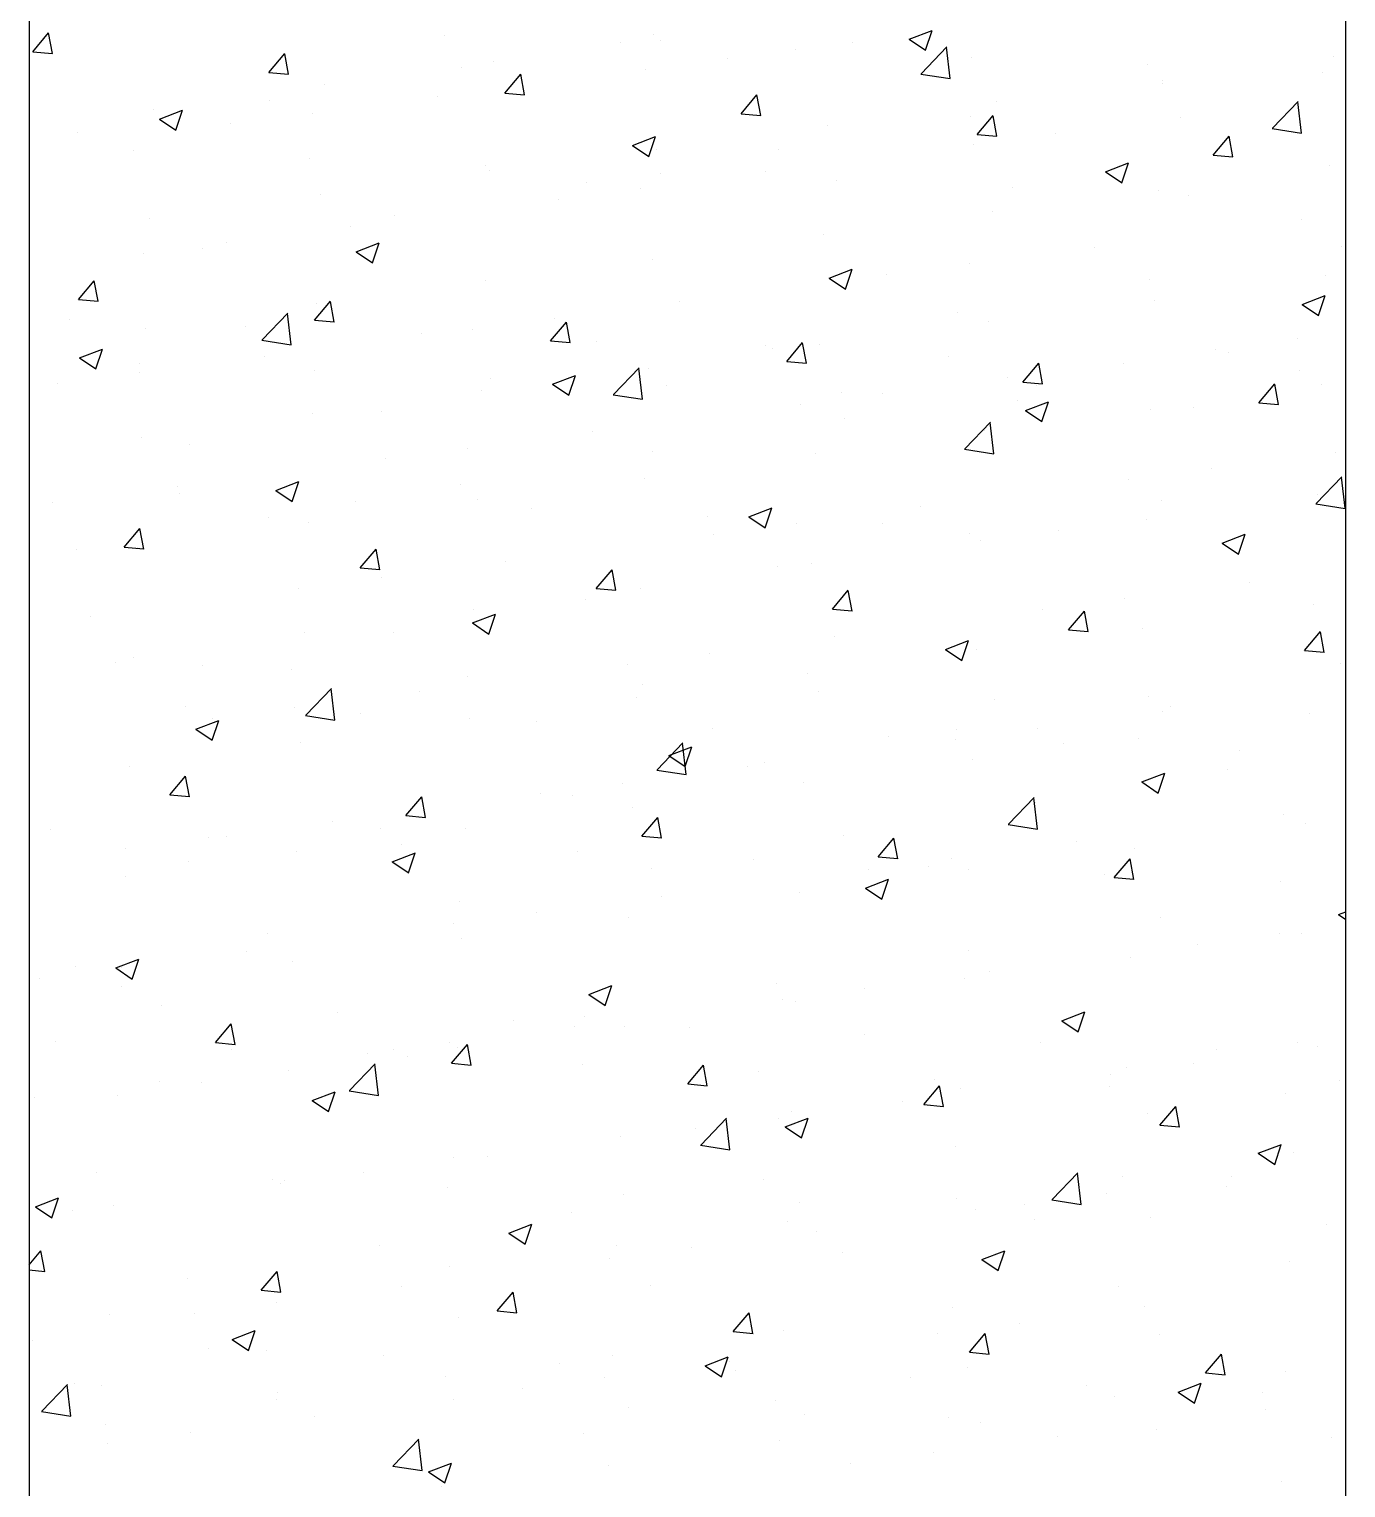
# Model space of a CAD drawing. Header units: millimetres. Extents: x 331487 to 517269, y 198509 to 399936.
# Drawn here: x 419945.7 to 420345.7, y 388501.7 to 388944.7 of the extents above; entities that cross this region are included whole.
import ezdxf

# ---------------------------------------------------------------- set-up
doc = ezdxf.new("R2010")
doc.units = ezdxf.units.MM
doc.header["$MEASUREMENT"] = 0
doc.layers.add('COLUMN', color=6, linetype='Continuous')

msp = doc.modelspace()

# ---------------------------------------------------------------- linework, layer by layer
at = {"layer": 'COLUMN'}
for p, q in [((419945.71, 399936.48), (419945.71, 381283.05)), ((420345.71, 381283.05), (420345.71, 399936.48))]:
    msp.add_line(p, q, dxfattribs=at)
at = {"layer": 'COLUMN', "color": 2, "linetype": 'Continuous'}
for p, q in [((420213.04, 388941.61), (420220.04, 388944.3)), ((420218.01, 388938.25), (420220.04, 388944.3)), ((419946.8, 388937.77), (419951.62, 388943.51)), ((419952.78, 388937.24), (419951.62, 388943.51)), ((420071.84, 388942.89), (420071.84, 388942.89)), ((420125.22, 388940.63), (420125.22, 388940.63)), ((420135.28, 388943.17), (420135.28, 388943.17)), ((420137.42, 388941.34), (420137.42, 388941.34)), ((420195.76, 388940.76), (420195.76, 388940.76)), ((420213.04, 388941.61), (420218.01, 388938.25)), ((420216.71, 388931.14), (420224.49, 388939.26)), ((419946.8, 388937.77), (419952.78, 388937.25)), ((420018.53, 388931.49), (420023.35, 388937.24)), ((420024.5, 388930.96), (420023.35, 388937.23)), ((420086.91, 388934.94), (420086.91, 388934.94)), ((420157.89, 388935.77), (420157.89, 388935.77)), ((420178.61, 388938.38), (420178.61, 388938.38)), ((420225.51, 388929.67), (420224.4, 388939.17)), ((420231.99, 388936.12), (420231.99, 388936.12)), ((420341.94, 388936.49), (420341.94, 388936.49)), ((420018.53, 388931.49), (420024.51, 388930.97)), ((420076.96, 388933.16), (420076.96, 388933.16)), ((420090.25, 388925.22), (420095.08, 388930.96)), ((420096.23, 388924.69), (420095.07, 388930.96)), ((420132.85, 388932.48), (420132.85, 388932.48)), ((420216.61, 388931.05), (420225.51, 388929.67)), ((420285.37, 388933.87), (420285.37, 388933.87)), ((420338.75, 388931.61), (420338.75, 388931.61)), ((420035.57, 388927.9), (420035.57, 388927.9)), ((420290, 388928.99), (420290, 388928.99)), ((420290.1, 388928.2), (420290.1, 388928.2)), ((420018.64, 388923.15), (420018.64, 388923.15)), ((420069.7, 388924.16), (420069.7, 388924.16)), ((420090.25, 388925.22), (420096.23, 388924.69)), ((420161.98, 388918.94), (420166.8, 388924.69)), ((420167.95, 388918.41), (420166.8, 388924.68)), ((420239.49, 388922.59), (420239.49, 388922.59)), ((420323.43, 388914.59), (420331.22, 388922.71)), ((420332.23, 388913.12), (420331.13, 388922.62)), ((419983.63, 388920.4), (419983.63, 388920.4)), ((419985.3, 388917.36), (419992.31, 388920.05)), ((419985.31, 388917.36), (419990.28, 388914.01)), ((419990.27, 388914.01), (419992.3, 388920.05)), ((420031.83, 388919.18), (420031.83, 388919.18)), ((420161.98, 388918.94), (420167.96, 388918.42)), ((420231.79, 388918.19), (420231.79, 388918.19)), ((420233.71, 388912.67), (420238.53, 388918.41)), ((420239.68, 388912.14), (420238.52, 388918.4)), ((420295.52, 388917.92), (420295.52, 388917.92)), ((419960.32, 388913.14), (419960.32, 388913.14)), ((420006.79, 388915.88), (420006.79, 388915.88)), ((420188.15, 388915.55), (420188.15, 388915.55)), ((420233.71, 388912.67), (420239.68, 388912.14)), ((420257.64, 388912.93), (420257.64, 388912.93)), ((420323.34, 388914.5), (420332.23, 388913.12)), ((420129.02, 388909.36), (420136.02, 388912.04)), ((420129.02, 388909.36), (420133.99, 388906)), ((420133.99, 388906), (420136.01, 388912.04)), ((420232.61, 388909.63), (420232.61, 388909.63)), ((420305.43, 388906.39), (420310.25, 388912.14)), ((420311.41, 388905.86), (420310.25, 388912.13)), ((419977.48, 388907.75), (419977.48, 388907.75)), ((420030.86, 388905.49), (420030.86, 388905.49)), ((420136.21, 388908.05), (420136.21, 388908.05)), ((420173.47, 388908.18), (420173.47, 388908.18)), ((420272.73, 388901.35), (420279.73, 388904.04)), ((420277.7, 388897.99), (420279.73, 388904.03)), ((420305.43, 388906.39), (420311.41, 388905.87)), ((420084.24, 388903.23), (420084.24, 388903.23)), ((420085.7, 388901.65), (420085.7, 388901.65)), ((420137.63, 388900.98), (420137.63, 388900.98)), ((420169.45, 388901.32), (420169.45, 388901.32)), ((420272.73, 388901.35), (420277.71, 388897.99)), ((420340.72, 388903.2), (420340.72, 388903.2)), ((420115.15, 388898.16), (420115.15, 388898.16)), ((420131.58, 388896.33), (420131.58, 388896.33)), ((420191.01, 388898.72), (420191.01, 388898.72)), ((420244.39, 388896.47), (420244.39, 388896.47)), ((420288.78, 388895.7), (420288.78, 388895.7)), ((420034.35, 388894.61), (420034.35, 388894.61)), ((420106.55, 388893.04), (420106.55, 388893.04)), ((420297.77, 388894.21), (420297.77, 388894.21)), ((419982.41, 388887.11), (419982.41, 388887.11)), ((420056.83, 388888.15), (420056.83, 388888.15)), ((420238.27, 388889.3), (420238.27, 388889.3)), ((420332.36, 388886.79), (420332.36, 388886.79)), ((420043.39, 388884.72), (420043.39, 388884.72)), ((420186.93, 388882.26), (420186.93, 388882.26)), ((419998.51, 388878.14), (419998.51, 388878.14)), ((420005.52, 388879.74), (420005.52, 388879.74)), ((420045, 388877.1), (420052, 388879.79)), ((420049.97, 388873.75), (420051.99, 388879.79)), ((420269.21, 388878.47), (420269.21, 388878.47)), ((420344.29, 388878.54), (420344.29, 388878.54)), ((419980.48, 388876.44), (419980.48, 388876.44)), ((420045, 388877.1), (420049.97, 388873.75)), ((420134.99, 388874.76), (420134.99, 388874.76)), ((420231.34, 388873.49), (420231.34, 388873.49)), ((420188.71, 388869.09), (420195.71, 388871.78)), ((420188.71, 388869.09), (420193.68, 388865.74)), ((420193.68, 388865.74), (420195.71, 388871.78)), ((420206.3, 388870.19), (420206.3, 388870.19)), ((420285.98, 388868.53), (420285.98, 388868.53)), ((420339.51, 388869.91), (420339.51, 388869.91)), ((419960.68, 388862.55), (419965.5, 388868.29)), ((419966.65, 388862.02), (419965.5, 388868.29)), ((420084.48, 388868.36), (420084.48, 388868.36)), ((419960.68, 388862.55), (419966.66, 388862.03)), ((420032.4, 388856.27), (420037.22, 388862.02)), ((420033.14, 388861.32), (420033.14, 388861.32)), ((420038.38, 388855.74), (420037.22, 388862.01)), ((420143.15, 388861.88), (420143.15, 388861.88)), ((420287.57, 388862.41), (420287.57, 388862.41)), ((420332.42, 388861.09), (420339.42, 388863.77)), ((420332.42, 388861.09), (420337.4, 388857.73)), ((420337.39, 388857.73), (420339.42, 388863.77)), ((419958.01, 388856.65), (419958.01, 388856.65)), ((420016.52, 388850.28), (420024.3, 388858.4)), ((420025.32, 388848.81), (420024.21, 388858.31)), ((420032.4, 388856.27), (420038.38, 388855.75)), ((420104.13, 388850), (420108.95, 388855.74)), ((420105.27, 388856.89), (420105.27, 388856.89)), ((420110.1, 388849.47), (420108.95, 388855.74)), ((420227.66, 388858.52), (420227.66, 388858.52)), ((420237.06, 388856.01), (420237.06, 388856.01)), ((419981.2, 388853.82), (419981.2, 388853.82)), ((420011.39, 388854.39), (420011.39, 388854.39)), ((420064.77, 388852.14), (420064.77, 388852.14)), ((420080.24, 388853.6), (420080.24, 388853.6)), ((419960.97, 388844.85), (419967.98, 388847.54)), ((419965.94, 388841.49), (419967.97, 388847.54)), ((420016.42, 388850.19), (420025.32, 388848.81)), ((420104.13, 388850), (420110.11, 388849.48)), ((420118.15, 388849.88), (420118.15, 388849.88)), ((420169.34, 388848.51), (420169.34, 388848.51)), ((420171.53, 388847.62), (420171.53, 388847.62)), ((420175.86, 388843.72), (420180.68, 388849.47)), ((420181.83, 388843.19), (420180.67, 388849.46)), ((420185.71, 388848.97), (420185.71, 388848.97)), ((420306.06, 388847.35), (420306.06, 388847.35)), ((420309.94, 388846.57), (420309.94, 388846.57)), ((420331.09, 388850.64), (420331.09, 388850.64)), ((419960.97, 388844.85), (419965.95, 388841.49)), ((419979.09, 388843.21), (419979.09, 388843.21)), ((420017.08, 388845.28), (420017.08, 388845.28)), ((420123.24, 388833.73), (420131.03, 388841.85)), ((420175.86, 388843.72), (420181.83, 388843.2)), ((420224.92, 388845.37), (420224.92, 388845.37)), ((420247.58, 388837.45), (420252.4, 388843.19)), ((420253.56, 388836.92), (420252.4, 388843.19)), ((420278.3, 388843.11), (420278.3, 388843.11)), ((419979.21, 388840.3), (419979.21, 388840.3)), ((420032.47, 388840.96), (420032.47, 388840.96)), ((420085.85, 388838.7), (420085.85, 388838.7)), ((420104.69, 388836.84), (420111.69, 388839.53)), ((420109.66, 388833.48), (420111.68, 388839.53)), ((420111.02, 388838.5), (420111.02, 388838.5)), ((420132.04, 388832.26), (420130.94, 388841.76)), ((420133.78, 388841.47), (420133.78, 388841.47)), ((420242.9, 388839.03), (420242.9, 388839.03)), ((420247.58, 388837.45), (420253.56, 388836.92)), ((420331.68, 388840.86), (420331.68, 388840.86)), ((419954.18, 388837), (419954.18, 388837)), ((420083.26, 388835.07), (420083.26, 388835.07)), ((420104.69, 388836.84), (420109.66, 388833.49)), ((420123.15, 388833.64), (420132.04, 388832.26)), ((420139.24, 388836.45), (420139.24, 388836.45)), ((420192.62, 388834.19), (420192.62, 388834.19)), ((420205.03, 388834.05), (420205.03, 388834.05)), ((420251.62, 388836.56), (420251.62, 388836.56)), ((420319.31, 388831.17), (420324.13, 388836.92)), ((420325.28, 388830.64), (420324.13, 388836.91)), ((420338.29, 388836.62), (420338.29, 388836.62)), ((420179.99, 388830.75), (420179.99, 388830.75)), ((420246, 388831.94), (420246, 388831.94)), ((420248.4, 388828.83), (420255.4, 388831.52)), ((420248.4, 388828.83), (420253.37, 388825.48)), ((420253.37, 388825.48), (420255.4, 388831.52)), ((420286.35, 388829.12), (420286.35, 388829.12)), ((420299.38, 388829.68), (420299.38, 388829.68)), ((420319.31, 388831.17), (420325.29, 388830.65)), ((420031.92, 388828.03), (420031.92, 388828.03)), ((420052.7, 388828.49), (420052.7, 388828.49)), ((420193.3, 388826.55), (420193.3, 388826.55)), ((420229.96, 388817.18), (420237.75, 388825.3)), ((420238.77, 388815.71), (420237.66, 388825.2)), ((419979.98, 388820.53), (419979.98, 388820.53)), ((420116.84, 388822.44), (420116.84, 388822.44)), ((420235.84, 388822.72), (420235.84, 388822.72)), ((419994.38, 388818.48), (419994.38, 388818.48)), ((420078.97, 388817.45), (420078.97, 388817.45)), ((420134.98, 388816.54), (420134.98, 388816.54)), ((420184.5, 388815.68), (420184.5, 388815.68)), ((420229.87, 388817.08), (420238.77, 388815.71)), ((420342.66, 388816.19), (420342.66, 388816.19)), ((420053.93, 388814.15), (420053.93, 388814.15)), ((420304.78, 388811.2), (420304.78, 388811.2)), ((420020.66, 388804.59), (420027.67, 388807.28)), ((420025.63, 388801.23), (420027.66, 388807.27)), ((420076.66, 388806.53), (420076.66, 388806.53)), ((420132.56, 388808.18), (420132.56, 388808.18)), ((420279.75, 388807.91), (420279.75, 388807.91)), ((420336.69, 388800.63), (420344.48, 388808.75)), ((420345.49, 388799.16), (420344.38, 388808.65)), ((419990.78, 388805.84), (419990.78, 388805.84)), ((419991.49, 388803.56), (419991.49, 388803.56)), ((420020.66, 388804.59), (420025.64, 388801.23)), ((420337.08, 388803.33), (420337.08, 388803.33)), ((419952.9, 388800.85), (419952.9, 388800.85)), ((420044.87, 388801.3), (420044.87, 388801.3)), ((420082.05, 388801.78), (420082.05, 388801.78)), ((420098.26, 388799.05), (420098.26, 388799.05)), ((420164.38, 388796.58), (420171.38, 388799.27)), ((420169.35, 388793.22), (420171.37, 388799.27)), ((420216.59, 388799.59), (420216.59, 388799.59)), ((420289.81, 388801.57), (420289.81, 388801.57)), ((420336.6, 388800.53), (420345.49, 388799.15)), ((419974.55, 388787.33), (419979.37, 388793.07)), ((419980.53, 388786.8), (419979.37, 388793.07)), ((420018.34, 388796.52), (420018.34, 388796.52)), ((420030.71, 388794.74), (420030.71, 388794.74)), ((420151.64, 388796.79), (420151.64, 388796.79)), ((420164.38, 388796.58), (420169.35, 388793.22)), ((420178.72, 388794.61), (420178.72, 388794.61)), ((420205.02, 388794.54), (420205.02, 388794.54)), ((420285.14, 388795.83), (420285.14, 388795.83)), ((420153.69, 388791.31), (420153.69, 388791.31)), ((420231.49, 388791.56), (420231.49, 388791.56)), ((420234.63, 388789.43), (420234.63, 388789.43)), ((420258.4, 388792.28), (420258.4, 388792.28)), ((420308.09, 388788.57), (420315.09, 388791.26)), ((420311.79, 388790.03), (420311.79, 388790.03)), ((420313.06, 388785.21), (420315.09, 388791.26)), ((419960.03, 388786.51), (419960.03, 388786.51)), ((419974.55, 388787.33), (419980.53, 388786.81)), ((419978.77, 388787.24), (419978.77, 388787.24)), ((420046.28, 388781.05), (420051.1, 388786.8)), ((420052.25, 388780.52), (420051.1, 388786.79)), ((420308.09, 388788.57), (420313.06, 388785.22)), ((420046.28, 388781.05), (420052.26, 388780.53)), ((420090.53, 388783), (420090.53, 388783)), ((420118, 388774.78), (420122.83, 388780.52)), ((420123.98, 388774.25), (420122.82, 388780.52)), ((420173.17, 388781.55), (420173.17, 388781.55)), ((420183.28, 388782.39), (420183.28, 388782.39)), ((420052.66, 388778.01), (420052.66, 388778.01)), ((420316.35, 388776.75), (420316.35, 388776.75)), ((420027.63, 388774.71), (420027.63, 388774.71)), ((420114.85, 388771.54), (420114.85, 388771.54)), ((420118.01, 388774.78), (420123.98, 388774.26)), ((420131.34, 388774.89), (420131.34, 388774.89)), ((420189.73, 388768.5), (420194.55, 388774.25)), ((420195.7, 388767.97), (420194.55, 388774.24)), ((420278.48, 388771.76), (420278.48, 388771.76)), ((420080.35, 388764.33), (420087.36, 388767.01)), ((420080.83, 388768.49), (420080.83, 388768.49)), ((420085.32, 388760.97), (420087.35, 388767.01)), ((420189.73, 388768.5), (420195.71, 388767.98)), ((420253.44, 388768.47), (420253.44, 388768.47)), ((420261.46, 388762.23), (420266.28, 388767.97)), ((420267.43, 388761.7), (420266.27, 388767.97)), ((420335.86, 388770.04), (420335.86, 388770.04)), ((419964.47, 388766.4), (419964.47, 388766.4)), ((420080.36, 388764.33), (420085.33, 388760.97)), ((420261.46, 388762.23), (420267.43, 388761.71)), ((420283.92, 388762.54), (420283.92, 388762.54)), ((420029.49, 388761.45), (420029.49, 388761.45)), ((420056.54, 388761.53), (420056.54, 388761.53)), ((420190.29, 388760.15), (420190.29, 388760.15)), ((420224.07, 388756.32), (420231.07, 388759.01)), ((420229.04, 388752.96), (420231.06, 388759)), ((420333.18, 388755.95), (420338, 388761.7)), ((420339.16, 388755.42), (420338, 388761.69)), ((419977.55, 388753.95), (419977.55, 388753.95)), ((420152.41, 388755.16), (420152.41, 388755.16)), ((420224.07, 388756.32), (420229.04, 388752.96)), ((420233.41, 388756.14), (420233.41, 388756.14)), ((420333.18, 388755.95), (420339.16, 388755.43)), ((419972.02, 388752.46), (419972.02, 388752.46)), ((419998.22, 388751.51), (419998.22, 388751.51)), ((420025.4, 388750.21), (420025.4, 388750.21)), ((420127.38, 388751.87), (420127.38, 388751.87)), ((420182.07, 388749.1), (420182.07, 388749.1)), ((420344, 388751.91), (420344, 388751.91)), ((420029.77, 388736.32), (420037.56, 388744.44)), ((420038.57, 388734.85), (420037.47, 388744.34)), ((420078.78, 388747.95), (420078.78, 388747.95)), ((420132.17, 388745.69), (420132.17, 388745.69)), ((420064.23, 388743.55), (420064.23, 388743.55)), ((420130.13, 388741.6), (420130.13, 388741.6)), ((420185.55, 388743.44), (420185.55, 388743.44)), ((420238.93, 388741.18), (420238.93, 388741.18)), ((420285.68, 388741.9), (420285.68, 388741.9)), ((419993.1, 388739.03), (419993.1, 388739.03)), ((420026.35, 388738.57), (420026.35, 388738.57)), ((420029.68, 388736.22), (420038.58, 388734.85)), ((420046.49, 388736.77), (420046.49, 388736.77)), ((420290.04, 388737.31), (420290.04, 388737.31)), ((420292.31, 388738.93), (420292.31, 388738.93)), ((420334.64, 388736.75), (420334.64, 388736.75)), ((420345.69, 388736.67), (420345.69, 388736.67)), ((419996.33, 388732.07), (420003.33, 388734.76)), ((419996.33, 388732.07), (420001.31, 388728.72)), ((420001.3, 388728.72), (420003.33, 388734.76)), ((420001.32, 388735.27), (420001.32, 388735.27)), ((420079.62, 388735.2), (420079.62, 388735.2)), ((420099.87, 388734.52), (420099.87, 388734.52)), ((420153.25, 388732.26), (420153.25, 388732.26)), ((420227.36, 388731.89), (420227.36, 388731.89)), ((420252.17, 388732.32), (420252.17, 388732.32)), ((420028.27, 388728.16), (420028.27, 388728.16)), ((420136.5, 388719.77), (420144.29, 388727.89)), ((420140.05, 388724.06), (420147.05, 388726.75)), ((420145.3, 388718.3), (420144.19, 388727.79)), ((420145.01, 388720.71), (420147.04, 388726.75)), ((420206.63, 388730.01), (420206.63, 388730.01)), ((420227.14, 388729.02), (420227.14, 388729.02)), ((420260.01, 388727.75), (420260.01, 388727.75)), ((420282.7, 388729.26), (420282.7, 388729.26)), ((420140.05, 388724.06), (420145.02, 388720.71)), ((420232.19, 388722.85), (420232.19, 388722.85)), ((420313.4, 388725.5), (420313.4, 388725.5)), ((419976.33, 388720.66), (419976.33, 388720.66)), ((419988.43, 388712.11), (419993.25, 388717.86)), ((419994.4, 388711.58), (419993.25, 388717.85)), ((420136.41, 388719.67), (420145.3, 388718.29)), ((420163.98, 388720.71), (420163.98, 388720.71)), ((420169.04, 388721.88), (420169.04, 388721.88)), ((420283.76, 388716.06), (420290.76, 388718.74)), ((420288.73, 388712.7), (420290.76, 388718.74)), ((420309.64, 388719.94), (420309.64, 388719.94)), ((420126.11, 388715.72), (420126.11, 388715.72)), ((420180.85, 388715.81), (420180.85, 388715.81)), ((420283.76, 388716.06), (420288.73, 388712.7)), ((419988.43, 388712.11), (419994.41, 388711.59)), ((420060.15, 388705.83), (420064.97, 388711.58)), ((420066.13, 388705.3), (420064.97, 388711.57)), ((420101.07, 388712.43), (420101.07, 388712.43)), ((420110.73, 388711.87), (420110.73, 388711.87)), ((420243.22, 388703.22), (420251.01, 388711.33)), ((420252.02, 388701.74), (420250.92, 388711.24)), ((420251.32, 388709.93), (420251.32, 388709.93)), ((420060.15, 388705.84), (420066.13, 388705.31)), ((420128.91, 388708.31), (420128.91, 388708.31)), ((420131.88, 388699.56), (420136.7, 388705.31)), ((420137.85, 388699.03), (420136.7, 388705.3)), ((420326.89, 388706.18), (420326.89, 388706.18)), ((419952.12, 388701.63), (419952.12, 388701.63)), ((420037.92, 388704.11), (420037.92, 388704.11)), ((420052.41, 388701.86), (420052.41, 388701.86)), ((420078.4, 388701.91), (420078.4, 388701.91)), ((420243.13, 388703.12), (420252.02, 388701.74)), ((420333.43, 388703.46), (420333.43, 388703.46)), ((419975.01, 388695.83), (419975.01, 388695.83)), ((420000.05, 388699.13), (420000.05, 388699.13)), ((420005.51, 388699.37), (420005.51, 388699.37)), ((420058.89, 388697.12), (420058.89, 388697.12)), ((420131.88, 388699.56), (420137.86, 388699.04)), ((420193.01, 388699.92), (420193.01, 388699.92)), ((420203.61, 388693.28), (420208.43, 388699.03)), ((420209.58, 388692.75), (420208.42, 388699.02)), ((420263.74, 388697.87), (420263.74, 388697.87)), ((420281.49, 388695.97), (420281.49, 388695.97)), ((419994.09, 388691.85), (419994.09, 388691.85)), ((420027.06, 388694.87), (420027.06, 388694.87)), ((420056.02, 388691.81), (420063.03, 388694.5)), ((420056.02, 388691.81), (420061, 388688.46)), ((420060.99, 388688.45), (420063.02, 388694.5)), ((420112.27, 388694.86), (420112.27, 388694.86)), ((420165.65, 388692.61), (420165.65, 388692.61)), ((420203.61, 388693.28), (420209.58, 388692.76)), ((420225.86, 388692.88), (420225.86, 388692.88)), ((420275.33, 388687.01), (420280.15, 388692.75)), ((420281.31, 388686.48), (420280.15, 388692.75)), ((419975.12, 388687.37), (419975.12, 388687.37)), ((420134.69, 388689.91), (420134.69, 388689.91)), ((420200.83, 388689.58), (420200.83, 388689.58)), ((420219.03, 388690.35), (420219.03, 388690.35)), ((420230.98, 388689.56), (420230.98, 388689.56)), ((420272.42, 388688.1), (420272.42, 388688.1)), ((420275.33, 388687.01), (420281.31, 388686.49)), ((420179.63, 388682.52), (420179.63, 388682.52)), ((420199.74, 388683.8), (420206.74, 388686.49)), ((420199.74, 388683.8), (420204.71, 388680.45)), ((420204.71, 388680.45), (420206.73, 388686.49)), ((420325.8, 388685.84), (420325.8, 388685.84)), ((420076.37, 388679.9), (420076.37, 388679.9)), ((420137.67, 388681.27), (420137.67, 388681.27)), ((420099.8, 388676.28), (420099.8, 388676.28)), ((420127.7, 388675.03), (420127.7, 388675.03)), ((420289.51, 388674.94), (420289.51, 388674.94)), ((420343.45, 388675.79), (420345.71, 388676.66)), ((420343.45, 388675.79), (420345.71, 388674.27)), ((420018.05, 388669.89), (420018.05, 388669.89)), ((420074.77, 388672.99), (420074.77, 388672.99)), ((420325.62, 388670.03), (420325.62, 388670.03)), ((420332.21, 388670.17), (420332.21, 388670.17)), ((420011.61, 388664.67), (420011.61, 388664.67)), ((420077.18, 388668.62), (420077.18, 388668.62)), ((420231.2, 388664.93), (420231.2, 388664.93)), ((420300.58, 388666.74), (420300.58, 388666.74)), ((419972, 388659.56), (419979, 388662.25)), ((419976.97, 388656.2), (419979, 388662.24)), ((420025.84, 388661.58), (420025.84, 388661.58)), ((420280.27, 388662.68), (420280.27, 388662.68)), ((419948.7, 388656.39), (419948.7, 388656.39)), ((419959.73, 388659.88), (419959.73, 388659.88)), ((419972, 388659.56), (419976.98, 388656.2)), ((419973.74, 388659.69), (419973.74, 388659.69)), ((420229.76, 388656.27), (420229.76, 388656.27)), ((420237.43, 388658.42), (420237.43, 388658.42)), ((419973.9, 388654.08), (419973.9, 388654.08)), ((420115.71, 388651.55), (420122.72, 388654.24)), ((420115.71, 388651.55), (420120.69, 388648.19)), ((420120.68, 388648.19), (420122.71, 388654.24)), ((420172.88, 388654.92), (420172.88, 388654.92)), ((420199.56, 388653.44), (420199.56, 388653.44)), ((419986.03, 388648.27), (419986.03, 388648.27)), ((420174.52, 388650.14), (420174.52, 388650.14)), ((420178.42, 388649.23), (420178.42, 388649.23)), ((420002.3, 388636.89), (420007.12, 388642.64)), ((420008.28, 388636.36), (420007.12, 388642.63)), ((420039.41, 388646.02), (420039.41, 388646.02)), ((420092.8, 388643.76), (420092.8, 388643.76)), ((420114.56, 388644.91), (420114.56, 388644.91)), ((420259.43, 388643.54), (420266.43, 388646.23)), ((420259.43, 388643.54), (420264.4, 388640.19)), ((420264.4, 388640.18), (420266.42, 388646.23)), ((420111.37, 388641.83), (420111.37, 388641.83)), ((420126.48, 388641.74), (420126.48, 388641.74)), ((420146.18, 388641.51), (420146.18, 388641.51)), ((420199.56, 388639.25), (420199.56, 388639.25)), ((419953.74, 388637.1), (419953.74, 388637.1)), ((420002.3, 388636.89), (420008.28, 388636.37)), ((420007.12, 388634.84), (420007.12, 388634.84)), ((420056.24, 388634.9), (420056.24, 388634.9)), ((420073.49, 388636.84), (420073.49, 388636.84)), ((420074.03, 388630.62), (420078.85, 388636.36)), ((420075.97, 388635.33), (420075.97, 388635.33)), ((420080, 388630.09), (420078.85, 388636.35)), ((420252.94, 388637), (420252.94, 388637)), ((420306.33, 388634.74), (420306.33, 388634.74)), ((420331, 388636.88), (420331, 388636.88)), ((420337.18, 388635.58), (420337.18, 388635.58)), ((420043.03, 388622.36), (420050.82, 388630.47)), ((420048.46, 388633.55), (420048.46, 388633.55)), ((420051.83, 388620.88), (420050.73, 388630.38)), ((420060.5, 388632.59), (420060.5, 388632.59)), ((420074.03, 388630.62), (420080.01, 388630.09)), ((420113.88, 388630.33), (420113.88, 388630.33)), ((420145.76, 388624.34), (420150.58, 388630.09)), ((420151.73, 388623.81), (420150.57, 388630.08)), ((420279.06, 388629.39), (420279.06, 388629.39)), ((420299.31, 388630.59), (420299.31, 388630.59)), ((419985.3, 388625.23), (419985.3, 388625.23)), ((419997.92, 388624.89), (419997.92, 388624.89)), ((420024.63, 388628.29), (420024.63, 388628.29)), ((420167.26, 388628.08), (420167.26, 388628.08)), ((420220.65, 388625.82), (420220.65, 388625.82)), ((420274.28, 388627.3), (420274.28, 388627.3)), ((420343.7, 388625.28), (420343.7, 388625.28)), ((419972.69, 388620.8), (419972.69, 388620.8)), ((420031.69, 388619.3), (420038.69, 388621.98)), ((420036.66, 388615.94), (420038.69, 388621.98)), ((420042.94, 388622.26), (420051.83, 388620.88)), ((420145.76, 388624.34), (420151.73, 388623.82)), ((420217.48, 388618.07), (420222.3, 388623.81)), ((420223.45, 388617.53), (420222.3, 388623.8)), ((420228.55, 388622.99), (420228.55, 388622.99)), ((420274.03, 388623.56), (420274.03, 388623.56)), ((420327.41, 388621.31), (420327.41, 388621.31)), ((419947.43, 388620.24), (419947.43, 388620.24)), ((420031.69, 388619.3), (420036.67, 388615.94)), ((420177.2, 388615.94), (420177.2, 388615.94)), ((420211.12, 388618.98), (420211.12, 388618.98)), ((420217.48, 388618.07), (420223.46, 388617.54)), ((420289.21, 388611.79), (420294.03, 388617.54)), ((420295.18, 388611.26), (420294.02, 388617.53)), ((420149.76, 388605.8), (420157.54, 388613.92)), ((420158.56, 388604.33), (420157.45, 388613.83)), ((420173.25, 388614), (420173.25, 388614)), ((420175.4, 388611.29), (420182.41, 388613.98)), ((420180.37, 388607.93), (420182.4, 388613.97)), ((420285.39, 388615.27), (420285.39, 388615.27)), ((420289.21, 388611.79), (420295.18, 388611.27)), ((420125.26, 388608.45), (420125.26, 388608.45)), ((420148.22, 388610.7), (420148.22, 388610.7)), ((420175.41, 388611.29), (420180.38, 388607.93)), ((420149.66, 388605.71), (420158.56, 388604.33)), ((420227.07, 388605.26), (420227.07, 388605.26)), ((420319.12, 388603.28), (420326.12, 388605.97)), ((420319.12, 388603.28), (420324.09, 388599.92)), ((420324.09, 388599.92), (420326.11, 388605.96)), ((420329.78, 388603.6), (420329.78, 388603.6)), ((420074.75, 388602.04), (420074.75, 388602.04)), ((420085.06, 388602.39), (420085.06, 388602.39)), ((419966.14, 388597.44), (419966.14, 388597.44)), ((420019.52, 388595.19), (420019.52, 388595.19)), ((420022.15, 388594.1), (420022.15, 388594.1)), ((420023.41, 388595), (420023.41, 388595)), ((420047.19, 388597.4), (420047.19, 388597.4)), ((420168.75, 388595.25), (420168.75, 388595.25)), ((420256.48, 388589.25), (420264.27, 388597.37)), ((420265.28, 388587.78), (420264.18, 388597.28)), ((420277.84, 388596.1), (420277.84, 388596.1)), ((420310.88, 388596.14), (420310.88, 388596.14)), ((419947.67, 388587.04), (419954.67, 388589.73)), ((419952.64, 388583.69), (419954.67, 388589.73)), ((420072.9, 388592.93), (420072.9, 388592.93)), ((420126.28, 388590.68), (420126.28, 388590.68)), ((420227.33, 388589.7), (420227.33, 388589.7)), ((420273, 388591.15), (420273, 388591.15)), ((420309.35, 388593.32), (420309.35, 388593.32)), ((419947.67, 388587.04), (419952.64, 388583.69)), ((419959, 388585.79), (419959, 388585.79)), ((419971.47, 388587.51), (419971.47, 388587.51)), ((420110.43, 388585.24), (420110.43, 388585.24)), ((420179.67, 388588.42), (420179.67, 388588.42)), ((420233.05, 388586.17), (420233.05, 388586.17)), ((420247.97, 388587.86), (420247.97, 388587.86)), ((420256.39, 388589.16), (420265.28, 388587.78)), ((420091.38, 388579.03), (420098.38, 388581.72)), ((420096.35, 388575.68), (420098.38, 388581.72)), ((420175.99, 388582.65), (420175.99, 388582.65)), ((420251.03, 388583.3), (420251.03, 388583.3)), ((420286.43, 388583.91), (420286.43, 388583.91)), ((420339.81, 388581.66), (420339.81, 388581.66)), ((420091.38, 388579.03), (420096.36, 388575.68)), ((420184.82, 388579.54), (420184.82, 388579.54)), ((419945.71, 388569.44), (419949.27, 388573.69)), ((419950.43, 388567.42), (419949.27, 388573.68)), ((420052.11, 388575.23), (420052.11, 388575.23)), ((420124.05, 388575.16), (420124.05, 388575.16)), ((420146.94, 388574.56), (420146.94, 388574.56)), ((420192.71, 388573.29), (420192.71, 388573.29)), ((420235.1, 388571.03), (420242.1, 388573.71)), ((420240.06, 388567.67), (420242.09, 388573.71)), ((419945.71, 388567.84), (419950.43, 388567.42)), ((420016.18, 388561.67), (420021, 388567.42)), ((420022.15, 388561.14), (420021, 388567.41)), ((420073.54, 388568.76), (420073.54, 388568.76)), ((420121.91, 388571.26), (420121.91, 388571.26)), ((420235.1, 388571.03), (420240.07, 388567.67)), ((420328.56, 388570.31), (420328.56, 388570.31)), ((419993.79, 388565.22), (419993.79, 388565.22)), ((420058.75, 388562.95), (420058.75, 388562.95)), ((420134.39, 388563.28), (420134.39, 388563.28)), ((420276.62, 388562.81), (420276.62, 388562.81)), ((420016.18, 388561.67), (420022.16, 388561.15)), ((420022.19, 388561.71), (420022.19, 388561.71)), ((420087.9, 388555.4), (420092.73, 388561.14)), ((420093.88, 388554.87), (420092.72, 388561.13)), ((419970.25, 388554.22), (419970.25, 388554.22)), ((419995.85, 388554.66), (419995.85, 388554.66)), ((420020.88, 388557.96), (420020.88, 388557.96)), ((420087.9, 388555.4), (420093.88, 388554.87)), ((420159.63, 388549.12), (420164.45, 388554.87)), ((420165.6, 388548.59), (420164.45, 388554.86)), ((420226.11, 388556.41), (420226.11, 388556.41)), ((420284.57, 388556.7), (420284.57, 388556.7)), ((420007.36, 388546.78), (420014.36, 388549.47)), ((420012.33, 388543.42), (420014.36, 388549.47)), ((420076.07, 388553.27), (420076.07, 388553.27)), ((420246.7, 388551.71), (420246.7, 388551.71)), ((419946.66, 388546.34), (419946.66, 388546.34)), ((420007.36, 388546.78), (420012.33, 388543.43)), ((420159.63, 388549.12), (420165.61, 388548.6)), ((420174.77, 388549.37), (420174.77, 388549.37)), ((420221.66, 388548.41), (420221.66, 388548.41)), ((420231.36, 388542.85), (420236.18, 388548.59)), ((420237.33, 388542.32), (420236.17, 388548.58)), ((420289.22, 388548.31), (420289.22, 388548.31)), ((420000.05, 388544.09), (420000.05, 388544.09)), ((420017.75, 388543.26), (420017.75, 388543.26)), ((420053.43, 388541.83), (420053.43, 388541.83)), ((420122.83, 388541.87), (420122.83, 388541.87)), ((420151.07, 388538.77), (420158.08, 388541.46)), ((420156.04, 388535.42), (420158.07, 388541.46)), ((420231.36, 388542.85), (420237.33, 388542.32)), ((420303.08, 388536.57), (420307.9, 388542.32)), ((420309.06, 388536.04), (420307.9, 388542.31)), ((420106.81, 388539.58), (420106.81, 388539.58)), ((420151.07, 388538.77), (420156.05, 388535.42)), ((420158.51, 388540.1), (420158.51, 388540.1)), ((420160.19, 388537.32), (420160.19, 388537.32)), ((420230.9, 388538.3), (420230.9, 388538.3)), ((420303.08, 388536.57), (420309.06, 388536.05)), ((420327.35, 388537.02), (420327.35, 388537.02)), ((419949.56, 388524.94), (419957.35, 388533.06)), ((419958.37, 388523.47), (419957.26, 388532.97)), ((419959.44, 388533.25), (419959.44, 388533.25)), ((419967.75, 388532.91), (419967.75, 388532.91)), ((420072.32, 388535.47), (420072.32, 388535.47)), ((420095.6, 388531.82), (420095.6, 388531.82)), ((420120.64, 388535.11), (420120.64, 388535.11)), ((420213.58, 388535.07), (420213.58, 388535.07)), ((420266.96, 388532.81), (420266.96, 388532.81)), ((420294.79, 388530.76), (420301.79, 388533.45)), ((420299.76, 388527.41), (420301.78, 388533.45)), ((420020.98, 388528.42), (420020.98, 388528.42)), ((420021.13, 388530.66), (420021.13, 388530.66)), ((420074.51, 388528.4), (420074.51, 388528.4)), ((420172.58, 388528.29), (420172.58, 388528.29)), ((420275.41, 388529.52), (420275.41, 388529.52)), ((420294.79, 388530.76), (420299.76, 388527.41)), ((420320.34, 388530.56), (420320.34, 388530.56)), ((419949.47, 388524.85), (419958.37, 388523.47)), ((420032.45, 388523.5), (420032.45, 388523.5)), ((420127.9, 388526.15), (420127.9, 388526.15)), ((420181.28, 388523.89), (420181.28, 388523.89)), ((420224.9, 388523.12), (420224.9, 388523.12)), ((420321.42, 388525.57), (420321.42, 388525.57)), ((419969.04, 388520.93), (419969.04, 388520.93)), ((419994.57, 388518.52), (419994.57, 388518.52)), ((420234.66, 388521.63), (420234.66, 388521.63)), ((420288.04, 388519.38), (420288.04, 388519.38)), ((419969.54, 388515.22), (419969.54, 388515.22)), ((420056.29, 388508.39), (420064.08, 388516.51)), ((420065.09, 388506.92), (420063.99, 388516.42)), ((420114.26, 388518.28), (420114.26, 388518.28)), ((420173.55, 388516.08), (420173.55, 388516.08)), ((420258.26, 388517.26), (420258.26, 388517.26)), ((420341.42, 388517.12), (420341.42, 388517.12)), ((420220.39, 388512.27), (420220.39, 388512.27)), ((420055.95, 388508.27), (420055.95, 388508.27)), ((420056.2, 388508.3), (420065.09, 388506.92)), ((420067.05, 388506.52), (420074.05, 388509.21)), ((420067.05, 388506.52), (420072.03, 388503.16)), ((420072.02, 388503.16), (420074.05, 388509.21)), ((420121.62, 388508.58), (420121.62, 388508.58)), ((420195.36, 388508.97), (420195.36, 388508.97)), ((420071.11, 388502.18), (420071.11, 388502.18)), ((420326.13, 388503.73), (420326.13, 388503.73))]:
    msp.add_line(p, q, dxfattribs=at)

doc.saveas('drawing.dxf')
